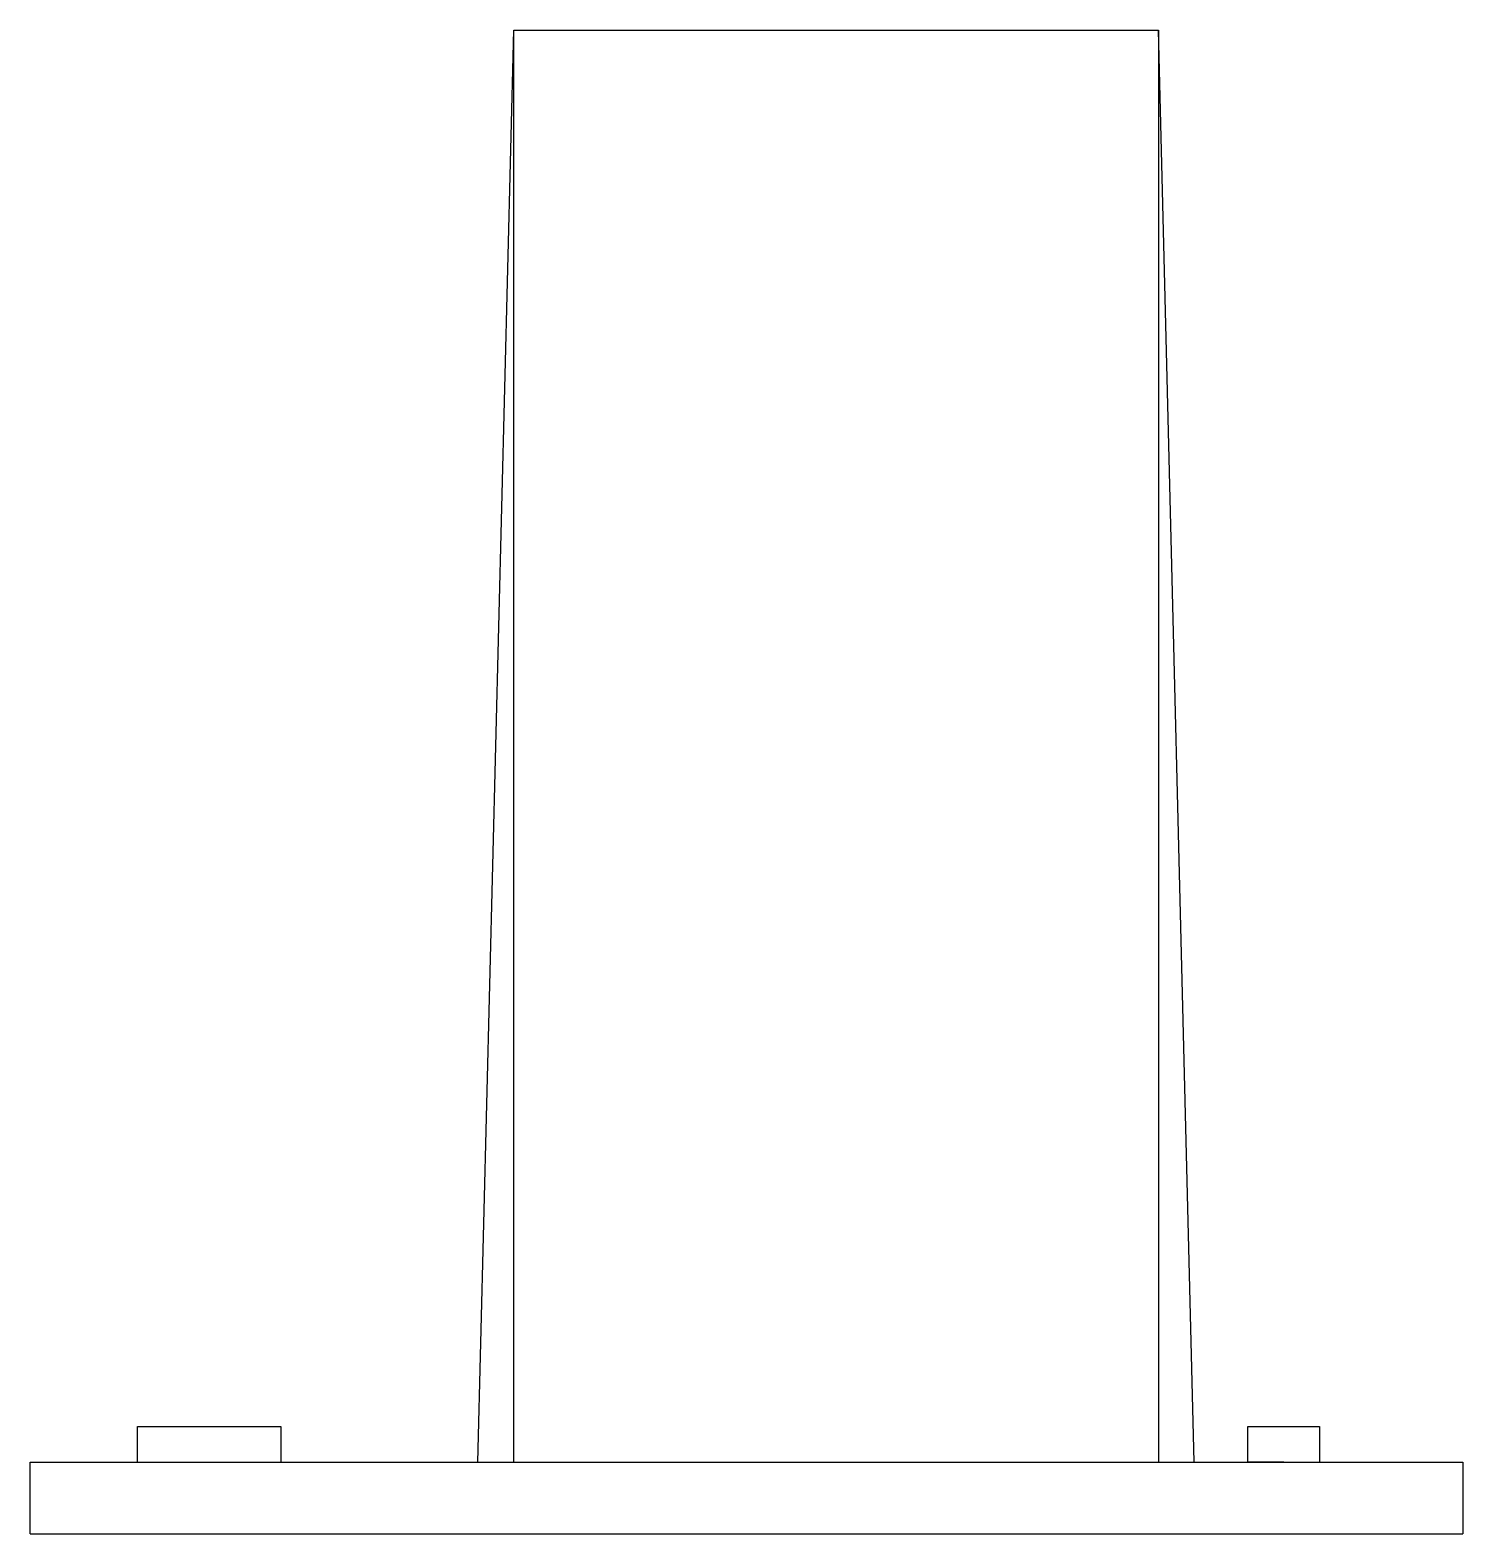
# Model space of a CAD drawing. Header units: inches. Extents: x 14.97 to 17.83, y 10.63 to 11.05.
# Drawn here: x 17.4284 to 17.8284, y 10.6319 to 11.0519 of the extents above.
import ezdxf

# ---------------------------------------------------------------- set-up
doc = ezdxf.new("R2010")
doc.units = ezdxf.units.IN
doc.header["$MEASUREMENT"] = 0
doc.layers.add('Prinderi_Fixe', color=3, linetype='Continuous')
doc.layers.add('Suruburi', color=8, linetype='Continuous')

msp = doc.modelspace()

# ---------------------------------------------------------------- linework, layer by layer
at = {"layer": 'Prinderi_Fixe'}
for p, q in [((17.55343, 10.65195), (17.56343, 11.05195)), ((17.56343, 10.65195), (17.56343, 11.05195)), ((17.56343, 11.05195), (17.74343, 11.05195)), ((17.74343, 11.05195), (17.74343, 10.65195)), ((17.75343, 10.65195), (17.74343, 11.05195)), ((17.42843, 10.63195), (17.42843, 10.65195)), ((17.42843, 10.65195), (17.82843, 10.65195)), ((17.82843, 10.65195), (17.82843, 10.63195)), ((17.42843, 10.63195), (17.82843, 10.63195))]:
    msp.add_line(p, q, dxfattribs=at)
at = {"layer": 'Suruburi'}
for p, q in [((17.45843, 10.65195), (17.45843, 10.66195)), ((17.45843, 10.66195), (17.49843, 10.66195)), ((17.49843, 10.66195), (17.49843, 10.65195)), ((17.76843, 10.65195), (17.76843, 10.66195)), ((17.76843, 10.66195), (17.78843, 10.66195)), ((17.78843, 10.66195), (17.78843, 10.65195)), ((17.45843, 10.65195), (17.49843, 10.65195)), ((17.77843, 10.65195), (17.76843, 10.65195)), ((17.77843, 10.65195), (17.78843, 10.65195))]:
    msp.add_line(p, q, dxfattribs=at)

doc.saveas('drawing.dxf')
